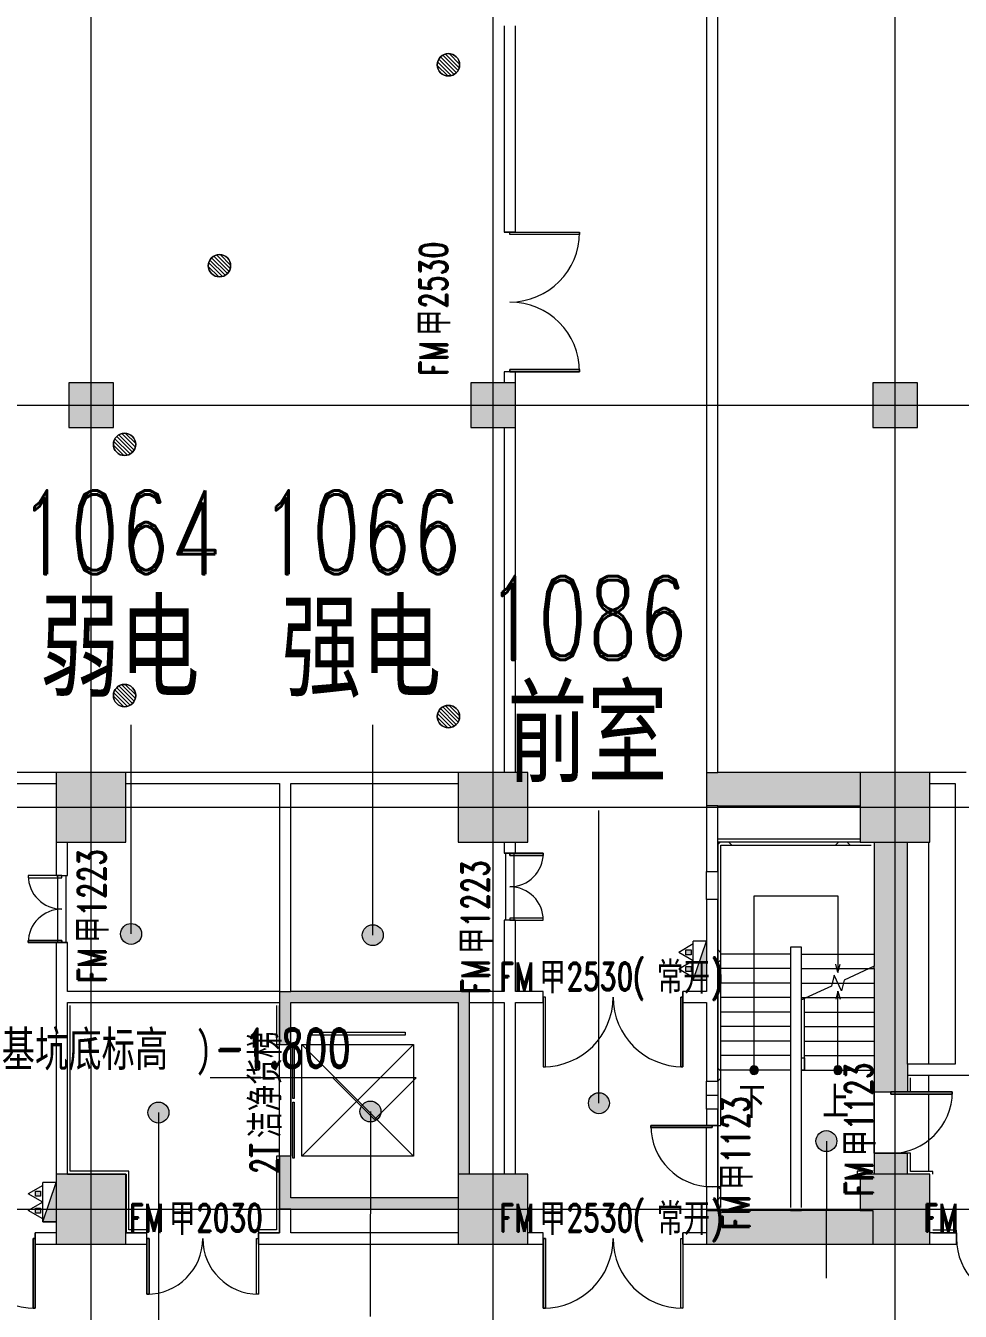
# Model space of a CAD drawing. Header units: millimetres. Extents: x -76632 to 443185, y -33181 to 192400.
# Drawn here: x 56429 to 73168, y 41370 to 64400 of the extents above; entities that cross this region are included whole.
import ezdxf

# ---------------------------------------------------------------- set-up
doc = ezdxf.new("R2010")
doc.units = ezdxf.units.MM
doc.linetypes.add('架空线', pattern=[3.97, 2.38, -1.59])
doc.linetypes.add('轴网线', pattern=[22.04, 18.38, -1.83, 0, -1.83])
doc.layers.get('0').update_dxf_attribs({"color": 8})
doc.layers.get('Defpoints').update_dxf_attribs({"color": 8})
for name, color, linetype, lineweight in [('A-ANNO-DIMS', 8, 'Continuous', 9), ('A-ANNO-NOTE', 8, 'Continuous', 5), ('A-AREA-IDEN', 8, 'Continuous', 9), ('A-DETL-GENF', 8, 'Continuous', 18), ('A-DETL-MBND', 8, 'Continuous', 5), ('A-DOOR', 8, 'Continuous', 5), ('A-DOOR-IDEN', 8, 'Continuous', 9), ('A-DOOR-OPNG', 8, 'Continuous', 5), ('A-FLOR', 8, 'Continuous', 5), ('A-FLOR-HRAL', 8, 'Continuous', 5), ('A-GENM', 8, 'Continuous', 5), ('A-WALL', 8, 'Continuous', 5), ('A-WALL-PATT', 8, 'Continuous', 9), ('M-EQPM', 8, 'Continuous', 5), ('P-PIPE', 8, 'Continuous', 5), ('S-COLS', 8, 'Continuous', 5), ('S-GRID', 8, 'Continuous', 9), ('S-STRS', 8, 'Continuous', 5), ('S-STRS-MBND', 8, 'Continuous', 5)]:
    doc.layers.add(name, color=color, linetype=linetype, lineweight=lineweight)
doc.styles.add('RomanD', font='romand__.ttf', dxfattribs={"width": 0.7, "height": 1500})
doc.styles.add('RomanD_1', font='romand__.ttf', dxfattribs={"width": 0.7, "height": 500})
doc.styles.add('RomanD_2', font='romand__.ttf', dxfattribs={"width": 0.7, "height": 700})
doc.styles.add('RomanD_6', font='romand__.ttf', dxfattribs={"width": 0.65, "height": 350})
doc.styles.add('仿宋', font='simfang.ttf', dxfattribs={"width": 0.7, "height": 500})
doc.styles.add('仿宋_2', font='simfang.ttf', dxfattribs={"width": 0.7, "height": 1500})
doc.styles.add('仿宋_4', font='simfang.ttf', dxfattribs={"width": 0.7, "height": 625})
doc.styles.add('微软雅黑', font='Microsoft YaHei.ttf', dxfattribs={"width": 0.7, "height": 500})
doc.dimstyles.new('0_5', dxfattribs={"dimscale": 304.8, "dimtxt": 351.251157, "dimasz": 0, "dimexe": 0.82021, "dimexo": 0.0625, "dimgap": 0, "dimtad": 1, "dimdec": 0, "dimzin": 0, "dimdsep": 46, "dimtxsty": 'RomanD_6', "dimblk1": 'NONE', "dimblk2": 'NONE', "dimsah": 1, "dimcen": 0.09, "dimazin": 0, "dimtfac": 1, "dimtdec": 4, "dimtix": 1, "dimtmove": 0, "dimatfit": 3, "dimfxl": 0.82021, "dimfxlon": 1, "dimtvp": 1, "dimtolj": 1, "dimtzin": 0, "dimlwd": 18, "dimlwe": 18, "dimarcsym": 2})
doc.dimstyles.new('0_7mm', dxfattribs={"dimscale": 304.8, "dimtxt": 351.251157, "dimasz": 0.82021, "dimexe": 1.64042, "dimexo": 0.0625, "dimgap": 0, "dimtad": 1, "dimdec": 0, "dimzin": 0, "dimdsep": 46, "dimtxsty": 'RomanD_6', "dimblk1": 'OBLIQUE', "dimblk2": 'OBLIQUE', "dimsah": 1, "dimcen": 0.09, "dimazin": 0, "dimtfac": 1, "dimtdec": 4, "dimtix": 1, "dimtmove": 0, "dimatfit": 3, "dimfxl": 1.64042, "dimfxlon": 1, "dimtvp": 1, "dimtolj": 1, "dimtzin": 0, "dimlwd": 18, "dimlwe": 18, "dimarcsym": 2})
pattern_1 = [(45, (-4e-09, 0), (-1060.66, 1060.66), []), (135, (-4e-09, 0), (-1060.66, -1060.66), [])]

# ---------------------------------------------------------------- blocks, each defined once
blk = doc.blocks.new('X-ST-F3-01-C-001_HLP2_rvt-1-LAY-1F-1_500-A')
at = {"layer": 'S-COLS', "true_color": 0x808080}
for points in [[(57200, 57200), (58000, 57200), (58000, 58000), (57200, 58000), (57200, 57785)], [(65200, 57200), (65194, 58000), (64400, 58000), (64400, 57200), (65172, 57200)], [(72266, 57200), (72400, 57200), (72400, 58000), (71600, 58000), (71600, 57200), (72225, 57200)], [(58225, 49775), (58225, 51025), (56975, 51025), (56975, 49775)], [(64175, 49775), (65425, 49775), (65425, 51025), (64175, 51025), (64175, 50647)], [(71589, 49775), (72625, 49775), (72625, 51025), (71375, 51025), (71375, 49775)], [(58225, 42575), (58225, 43825), (56975, 43825), (56975, 42575), (58158, 42575)], [(64200, 42575), (65425, 42575), (65425, 43825), (64175, 43825), (64178, 42575)], [(72600, 42575), (72625, 42575), (72625, 43825), (71375, 43825), (71375, 43175), (71600, 43175), (71600, 42575), (72351, 42575)]]:
    blk.add_hatch(color=8, dxfattribs=at).paths.add_polyline_path(points, flags=0)
at = {"layer": 'S-COLS', "color": 7, "lineweight": 9}
for p, q in [((58000, 58000), (57200, 58000)), ((57200, 58000), (57200, 57200)), ((58000, 57200), (58000, 58000)), ((65200, 58000), (64400, 58000)), ((64400, 58000), (64400, 57200)), ((65200, 57200), (65200, 58000)), ((72400, 58000), (71600, 58000)), ((71600, 58000), (71600, 57200)), ((72400, 57200), (72400, 58000)), ((57200, 57200), (58000, 57200)), ((64400, 57200), (65200, 57200)), ((71600, 57200), (72400, 57200)), ((58225, 51025), (56975, 51025)), ((56975, 51025), (56975, 49775)), ((58225, 49775), (58225, 51025)), ((65425, 51025), (64175, 51025)), ((64175, 51025), (64175, 49775)), ((65425, 49775), (65425, 51025)), ((72625, 51025), (71375, 51025)), ((71375, 51025), (71375, 49775)), ((72625, 49775), (72625, 51025)), ((56975, 49775), (58225, 49775)), ((64175, 49775), (65425, 49775)), ((71375, 49775), (72625, 49775)), ((58225, 43825), (56975, 43825)), ((56975, 43825), (56975, 42575)), ((58225, 42575), (58225, 43825)), ((65425, 43825), (64175, 43825)), ((64175, 43825), (64175, 42575)), ((65425, 42575), (65425, 43825)), ((72625, 43825), (71375, 43825)), ((71375, 43825), (71375, 43175)), ((72625, 42575), (72625, 43825)), ((71375, 43175), (71600, 43175)), ((71600, 43175), (71600, 42575)), ((56975, 42575), (58225, 42575)), ((64175, 42575), (65425, 42575)), ((71600, 42575), (72625, 42575))]:
    blk.add_line(p, q, dxfattribs=at)
at = {"layer": 'S-COLS', "color": 7}
for p, q in [((68625, 48750), (68625, 49250)), ((68625, 49250), (68825, 49250)), ((68825, 49250), (68825, 48750)), ((68825, 48750), (68625, 48750)), ((68625, 45490), (68825, 45490)), ((68625, 45240), (68625, 45490)), ((68825, 45490), (68825, 45240)), ((68625, 44990), (68625, 45240)), ((68625, 45240), (68825, 45240)), ((68825, 45240), (68825, 44990)), ((68825, 44990), (68625, 44990))]:
    blk.add_line(p, q, dxfattribs=at)
blk = doc.blocks.new('顶部扶栏类型 - 顶部扶栏_内部_-980278-LAY-1F-1_500-A')
at = {"layer": 'A-FLOR-HRAL', "lineweight": 15}
for p, q in [((70325, 45910), (70375, 45910)), ((70375, 45910), (70375, 45690)), ((70375, 45690), (70325, 45690))]:
    blk.add_line(p, q, dxfattribs=at)
blk = doc.blocks.new('顶部扶栏类型 - 顶部扶栏_内部_-V11-LAY-1F-1_500-A')
at = {"layer": 'A-FLOR-HRAL', "lineweight": 15}
for p, q in [((70375, 46970), (70325, 46947)), ((70325, 45910), (70325, 46947)), ((70375, 45690), (70375, 46970)), ((70325, 45690), (70375, 45690))]:
    blk.add_line(p, q, dxfattribs=at)
blk = doc.blocks.new('上楼梯路径-C - 顺砌剖面-1873394-LAY-1F-1_500-A')
at = {"layer": 'A-DETL-GENF', "true_color": 0x808080}
blk.add_hatch(color=8, dxfattribs=at).paths.add_polyline_path([(19, -72), (53, -53), (72, -19), (72, 10), (65, 38), (53, 53), (19, 72), (-19, 72), (-44, 59), (-65, 38), (-75, 0), (-65, -37), (-44, -58), (-19, -72), (0, -72)], flags=0)
at = {"layer": 'A-DETL-GENF'}
for p, q in [((0, 1413), (-39, 1269)), ((0, 75), (0, 1413)), ((0, 1413), (39, 1269)), ((0, 0), (0, 75))]:
    blk.add_line(p, q, dxfattribs=at)
for start, end in [(90, 270), (270, 90)]:
    blk.add_arc((0, 0), 75, start, end, dxfattribs=at)
blk = doc.blocks.new('下楼梯路径-C - 顺砌剖面-1882327-LAY-1F-1_500-A')
at = {"layer": 'A-DETL-GENF', "true_color": 0x808080}
blk.add_hatch(color=8, dxfattribs=at).paths.add_polyline_path([(862, -1161), (852, -1123), (840, -1108), (807, -1088), (778, -1088), (750, -1096), (722, -1124), (715, -1142), (715, -1180), (722, -1198), (750, -1226), (787, -1236), (825, -1226), (852, -1198)], flags=0)
at = {"layer": 'A-DETL-GENF'}
for p, q in [((-2337, -1161), (-2337, 339)), ((-2337, 339), (-964, 339)), ((-964, 339), (-1109, 378)), ((-964, 339), (-1109, 300)), ((715, -1161), (-2337, -1161)), ((787, -1161), (715, -1161))]:
    blk.add_line(p, q, dxfattribs=at)
for start, end in [(360, 180), (180, 360)]:
    blk.add_arc((787, -1161), 75, start, end, dxfattribs=at)
blk = doc.blocks.new('AR-F3-00-STA-001_HLP2_rvt-1-LAY-1F-1_500-A')
at = {"layer": 'S-STRS', "lineweight": 15}
for p, q in [((70125, 47770), (68881, 47770)), ((70325, 47770), (71625, 47770)), ((70125, 47510), (68881, 47510)), ((70325, 47510), (71533, 47510)), ((71533, 47510), (71625, 47510)), ((71625, 47510), (71625, 47553)), ((70125, 47250), (68881, 47250)), ((70325, 47250), (70875, 47250)), ((70875, 47250), (70975, 47250)), ((70975, 47250), (71075, 47250)), ((71075, 47250), (71625, 47250)), ((70125, 46990), (68881, 46990)), ((70325, 46990), (70417, 46990)), ((70417, 46990), (71625, 46990)), ((70125, 46730), (68881, 46730)), ((70375, 46730), (71625, 46730)), ((70125, 46470), (68881, 46470)), ((70375, 46470), (71625, 46470)), ((70125, 46210), (68881, 46210)), ((70375, 46210), (71625, 46210)), ((70125, 45950), (68881, 45950)), ((70375, 45950), (71625, 45950)), ((69400, 45690), (68881, 45690)), ((69415, 45690), (69400, 45690)), ((69545, 45690), (69420, 45690)), ((70125, 45690), (69550, 45690)), ((70375, 45690), (70900, 45690)), ((70910, 45690), (70926, 45690)), ((70932, 45690), (71050, 45690)), ((71050, 45690), (71625, 45690)), ((71625, 44200), (71625, 45300)), ((68825, 44700), (68825, 43600))]:
    blk.add_line(p, q, dxfattribs=at)
at = {"layer": 'S-STRS', "linetype": '架空线', "lineweight": 15}
for p, q in [((70125, 47770), (68881, 47770)), ((70325, 47770), (71625, 47770)), ((70125, 47510), (68881, 47510)), ((70325, 47510), (71533, 47510)), ((71533, 47510), (71625, 47510)), ((70125, 47250), (68881, 47250)), ((70325, 47250), (70875, 47250)), ((70875, 47250), (70975, 47250)), ((70975, 47250), (71075, 47250)), ((71075, 47250), (71625, 47250)), ((70125, 46990), (68881, 46990)), ((70325, 46990), (70417, 46990)), ((70417, 46990), (71625, 46990)), ((70125, 46730), (68881, 46730)), ((70375, 46730), (71625, 46730)), ((70125, 46470), (68881, 46470)), ((70375, 46470), (71625, 46470)), ((70125, 46210), (68881, 46210)), ((70375, 46210), (71625, 46210)), ((70125, 45950), (68881, 45950)), ((70375, 45950), (71625, 45950)), ((69400, 45690), (68881, 45690)), ((69415, 45690), (69400, 45690)), ((69545, 45690), (69420, 45690)), ((70125, 45690), (69550, 45690)), ((70375, 45690), (70900, 45690)), ((70910, 45690), (70926, 45690)), ((70932, 45690), (71050, 45690)), ((71050, 45690), (71625, 45690))]:
    blk.add_line(p, q, dxfattribs=at)
at = {"layer": 'S-STRS-MBND', "lineweight": 15}
for p, q in [((71625, 47553), (71088, 47303)), ((70909, 47392), (70862, 47197)), ((71041, 47108), (70909, 47392)), ((71088, 47303), (71041, 47108)), ((70862, 47197), (70325, 46947))]:
    blk.add_line(p, q, dxfattribs=at)
at = {"lineweight": 15, "rotation": 269.9999999999996}
blk.add_blockref('下楼梯路径-C - 顺砌剖面-1882327-LAY-1F-1_500-A', (70636, 46477), dxfattribs=at)
at = {"lineweight": 15}
blk.add_blockref('上楼梯路径-C - 顺砌剖面-1873394-LAY-1F-1_500-A', (70975, 45690), dxfattribs=at)
at = {"color": 2, "lineweight": 15, "true_color": 0xffff00}
for name in ['顶部扶栏类型 - 顶部扶栏_内部_-V11-LAY-1F-1_500-A', '顶部扶栏类型 - 顶部扶栏_内部_-980278-LAY-1F-1_500-A']:
    blk.add_blockref(name, (0, 0), dxfattribs=at)
at = {"layer": 'A-ANNO-NOTE', "color": 7, "lineweight": 15, "char_height": 500, "width": 673.42, "attachment_point": 1, "style": '仿宋'}
for s, insert in [('\\f仿宋|b0|i0|c134|p49|;\\W.7;下', (69198, 45386)), ('\\f仿宋|b0|i0|c134|p49|;\\W.7;上', (70698, 45386))]:
    blk.add_mtext(s, dxfattribs=dict(at, insert=insert))
blk = doc.blocks.new('电梯门_客梯 - 2T洁净货梯-4055743-LAY-1F-1_500-A')
at = {"layer": 'A-DOOR'}
for p, q in [((-1035, -160), (-1035, -140)), ((-1035, -140), (-35, -140)), ((-35, -160), (-1035, -160)), ((-1000, -100), (1000, -100)), ((-35, -140), (-35, -160)), ((35, -160), (35, -140)), ((35, -140), (1035, -140)), ((1035, -160), (35, -160)), ((1035, -140), (1035, -160)), ((1000, -300), (-1000, -2300)), ((-1000, -300), (1000, -2300)), ((-1000, -2300), (-1000, -300)), ((-1000, -300), (1000, -300)), ((1000, -300), (1000, -2300)), ((1165, -2150), (1165, -450)), ((1165, -450), (1220, -450)), ((1220, -450), (1220, -2150)), ((1000, -2300), (-1000, -2300)), ((1220, -2150), (1165, -2150))]:
    blk.add_line(p, q, dxfattribs=at)
blk = doc.blocks.new('双扇平开防火门_带观察窗 - FM甲2530_常开_-4642904-LAY-1F-1_500-A')
at = {"layer": 'A-DOOR'}
for p, q in [((-1210, 0), (-1250, 0)), ((-1250, 0), (-1250, -1250)), ((-1250, 0), (-1210, 0)), ((-1250, -850), (-1250, 0)), ((-1210, -1250), (-1210, 0)), ((-1210, 0), (-1210, -850)), ((1210, -1250), (1210, 0)), ((1210, 0), (1250, 0)), ((1210, -850), (1210, 0)), ((1250, 0), (1250, -1250)), ((1210, 0), (1250, 0)), ((1250, 0), (1250, -850)), ((-1250, -1050), (-1250, -850)), ((-1210, -850), (-1210, -1050)), ((1210, -1050), (1210, -850)), ((1250, -850), (1250, -1050)), ((-1250, -1250), (-1250, -1050)), ((-1210, -1050), (-1210, -1250)), ((1210, -1250), (1210, -1050)), ((1250, -1050), (1250, -1250)), ((-1250, -1250), (-1210, -1250)), ((-1210, -1250), (-1250, -1250)), ((1250, -1250), (1210, -1250)), ((1250, -1250), (1210, -1250))]:
    blk.add_line(p, q, dxfattribs=at)
for centre, start, end in [((-1250, 0), 270, 360), ((1250, 0), 180, 270)]:
    blk.add_arc(centre, 1250, start, end, dxfattribs=at)
at = {"layer": 'A-DOOR-OPNG'}
for p, q in [((-1250, -100), (-1250, 100)), ((1250, -100), (1250, 100))]:
    blk.add_line(p, q, dxfattribs=at)
blk = doc.blocks.new('单扇平开防火门_带观察窗 - FM甲1123-4703327-LAY-1F-1_500-A')
at = {"layer": 'A-DOOR'}
for p, q in [((550, 1100), (510, 1100)), ((510, 1100), (510, 0)), ((510, 1100), (550, 1100)), ((510, 900), (510, 1100)), ((550, 0), (550, 1100)), ((550, 1100), (550, 900)), ((510, 700), (510, 900)), ((510, 0), (510, 700)), ((550, 900), (550, 700)), ((550, 700), (550, 0)), ((510, 0), (550, 0)), ((550, 0), (510, 0))]:
    blk.add_line(p, q, dxfattribs=at)
blk.add_arc((550, 0), 1100, 90, 180, dxfattribs=at)
at = {"layer": 'A-DOOR-OPNG'}
for p, q in [((-550, -100), (-550, 100)), ((550, -99), (550, 100))]:
    blk.add_line(p, q, dxfattribs=at)
blk = doc.blocks.new('单扇平开防火门_带观察窗 - FM甲1123-4703398-LAY-1F-1_500-A')
at = {"layer": 'A-DOOR'}
for p, q in [((510, -1100), (510, 0)), ((550, 0), (510, 0)), ((510, 0), (510, -700)), ((550, -700), (550, 0)), ((510, 0), (550, 0)), ((550, 0), (550, -1100)), ((510, -700), (510, -900)), ((510, -900), (510, -1100)), ((550, -900), (550, -700)), ((550, -1100), (550, -900)), ((550, -1100), (510, -1100)), ((510, -1100), (550, -1100))]:
    blk.add_line(p, q, dxfattribs=at)
blk.add_arc((550, 0), 1100, 180, 270, dxfattribs=at)
at = {"layer": 'A-DOOR-OPNG'}
for p, q in [((-550, 300), (-550, -300)), ((550, 299), (550, -300))]:
    blk.add_line(p, q, dxfattribs=at)
blk = doc.blocks.new('单扇平开防火门_带观察窗 - FM甲1123-4703356-LAY-1F-1_500-A')
at = {"layer": 'A-DOOR'}
for p, q in [((510, -1100), (510, 0)), ((550, 0), (510, 0)), ((510, 0), (510, -700)), ((550, -700), (550, 0)), ((510, 0), (550, 0)), ((550, 0), (550, -1100)), ((510, -700), (510, -900)), ((510, -900), (510, -1100)), ((550, -900), (550, -700)), ((550, -1100), (550, -900)), ((550, -1100), (510, -1100)), ((510, -1100), (550, -1100))]:
    blk.add_line(p, q, dxfattribs=at)
blk.add_arc((550, 0), 1100, 180, 270, dxfattribs=at)
at = {"layer": 'A-DOOR-OPNG'}
for p, q in [((-550, 100), (-550, -100)), ((550, 99), (550, -100))]:
    blk.add_line(p, q, dxfattribs=at)
blk = doc.blocks.new('双扇平开防火门_带观察窗 - FM甲2530_常开_-4643323-LAY-1F-1_500-A')
at = {"layer": 'A-DOOR'}
for p, q in [((-1250, 0), (-1250, 1250)), ((-1250, 1250), (-1210, 1250)), ((-1250, 1250), (-1250, 1050)), ((-1210, 1250), (-1250, 1250)), ((-1210, 1250), (-1210, 0)), ((-1210, 1050), (-1210, 1250)), ((1250, 1250), (1210, 1250)), ((1210, 1250), (1210, 0)), ((1250, 1250), (1210, 1250)), ((1210, 1250), (1210, 1050)), ((1250, 0), (1250, 1250)), ((1250, 1050), (1250, 1250)), ((-1250, 1050), (-1250, 850)), ((-1210, 850), (-1210, 1050)), ((1210, 1050), (1210, 850)), ((1250, 850), (1250, 1050)), ((-1250, 850), (-1250, 0)), ((-1210, 0), (-1210, 850)), ((1210, 850), (1210, 0)), ((1250, 0), (1250, 850)), ((-1210, 0), (-1250, 0)), ((-1250, 0), (-1210, 0)), ((1210, 0), (1250, 0)), ((1210, 0), (1250, 0))]:
    blk.add_line(p, q, dxfattribs=at)
for centre, start, end in [((-1250, 0), 0, 90), ((1250, 0), 90, 180)]:
    blk.add_arc(centre, 1250, start, end, dxfattribs=at)
at = {"layer": 'A-DOOR-OPNG'}
for p, q in [((-1250, 100), (-1250, -100)), ((1250, 100), (1250, -100))]:
    blk.add_line(p, q, dxfattribs=at)
blk = doc.blocks.new('双扇平开防火门_带观察窗 - FM甲1223-4642740-LAY-1F-1_500-A')
at = {"layer": 'A-DOOR'}
for p, q in [((-600, 0), (-600, 600)), ((-600, 600), (-560, 600)), ((-600, 600), (-600, 400)), ((-560, 600), (-600, 600)), ((-560, 600), (-560, 0)), ((-560, 400), (-560, 600)), ((600, 600), (560, 600)), ((560, 600), (560, 0)), ((600, 600), (560, 600)), ((560, 600), (560, 400)), ((600, 0), (600, 600)), ((600, 400), (600, 600)), ((-600, 400), (-600, 200)), ((-560, 200), (-560, 400)), ((560, 400), (560, 200)), ((600, 200), (600, 400)), ((-600, 200), (-600, 0)), ((-560, 0), (-600, 0)), ((-600, 0), (-560, 0)), ((-560, 0), (-560, 200)), ((560, 200), (560, 0)), ((560, 0), (600, 0)), ((560, 0), (600, 0)), ((600, 0), (600, 200))]:
    blk.add_line(p, q, dxfattribs=at)
for centre, start, end in [((-600, 0), 0, 90), ((600, 0), 90, 180)]:
    blk.add_arc(centre, 600, start, end, dxfattribs=at)
at = {"layer": 'A-DOOR-OPNG'}
for p, q in [((-600, 100), (-600, -100)), ((-600, 70), (600, 70)), ((600, 100), (600, -100)), ((-600, -80), (600, -80))]:
    blk.add_line(p, q, dxfattribs=at)
blk = doc.blocks.new('双扇平开防火门_带观察窗 - FM甲2030-4642932-LAY-1F-1_500-A')
at = {"layer": 'A-DOOR'}
for p, q in [((-960, 0), (-1000, 0)), ((-1000, 0), (-1000, -1000)), ((-1000, 0), (-960, 0)), ((-1000, -600), (-1000, 0)), ((-960, -1000), (-960, 0)), ((-960, 0), (-960, -600)), ((960, -1000), (960, 0)), ((960, 0), (1000, 0)), ((1000, 0), (1000, -1000)), ((960, 0), (1000, 0)), ((960, -600), (960, 0)), ((1000, 0), (1000, -600)), ((-1000, -800), (-1000, -600)), ((-960, -600), (-960, -800)), ((960, -800), (960, -600)), ((1000, -600), (1000, -800)), ((-1000, -1000), (-1000, -800)), ((-960, -800), (-960, -1000)), ((960, -1000), (960, -800)), ((1000, -800), (1000, -1000)), ((-1000, -1000), (-960, -1000)), ((-960, -1000), (-1000, -1000)), ((1000, -1000), (960, -1000)), ((1000, -1000), (960, -1000))]:
    blk.add_line(p, q, dxfattribs=at)
for centre, start, end in [((-1000, 0), 270, 360), ((1000, 0), 180, 270)]:
    blk.add_arc(centre, 1000, start, end, dxfattribs=at)
at = {"layer": 'A-DOOR-OPNG'}
for p, q in [((-1000, -100), (-1000, 100)), ((1000, -100), (1000, 100))]:
    blk.add_line(p, q, dxfattribs=at)
blk = doc.blocks.new('双扇平开防火门_带观察窗 - FM甲2530-4642848-LAY-1F-1_500-A')
at = {"layer": 'A-DOOR'}
for p, q in [((-1250, 0), (-1250, 1250)), ((-1250, 1250), (-1210, 1250)), ((-1250, 1250), (-1250, 1050)), ((-1210, 1250), (-1250, 1250)), ((-1210, 1250), (-1210, 0)), ((-1210, 1050), (-1210, 1250)), ((1250, 1250), (1210, 1250)), ((1210, 1250), (1210, 0)), ((1250, 1250), (1210, 1250)), ((1210, 1250), (1210, 1050)), ((1250, 0), (1250, 1250)), ((1250, 1050), (1250, 1250)), ((-1250, 1050), (-1250, 850)), ((-1210, 850), (-1210, 1050)), ((1210, 1050), (1210, 850)), ((1250, 850), (1250, 1050)), ((-1250, 850), (-1250, 0)), ((-1210, 0), (-1210, 850)), ((1210, 850), (1210, 0)), ((1250, 0), (1250, 850)), ((-1210, 0), (-1250, 0)), ((-1250, 0), (-1210, 0)), ((1210, 0), (1250, 0)), ((1210, 0), (1250, 0))]:
    blk.add_line(p, q, dxfattribs=at)
for centre, start, end in [((-1250, 0), 0, 90), ((1250, 0), 90, 180)]:
    blk.add_arc(centre, 1250, start, end, dxfattribs=at)
at = {"layer": 'A-DOOR-OPNG'}
for p, q in [((-1250, 100), (-1250, -100)), ((1250, 100), (1250, -100))]:
    blk.add_line(p, q, dxfattribs=at)
blk = doc.blocks.new('圆形地漏_固定_2 - 热轧钢管-3953173-LAY-1F-1_500-A')
at = {"layer": 'A-GENM'}
for p, q in [((-193, 52), (52, -193)), ((102, -172), (-172, 102)), ((-141, 141), (141, -141)), ((172, -102), (-102, 172)), ((193, -52), (-52, 193)), ((13, 200), (200, 13)), ((-13, -200), (-200, -13))]:
    blk.add_line(p, q, dxfattribs=at)
blk.add_circle((0, 0), 200, dxfattribs=at)
at = {"layer": 'P-PIPE'}
for start, end in [(0, 180), (180, 0)]:
    blk.add_arc((0, 0), 200, start, end, dxfattribs=at)
blk = doc.blocks.new('圆形地漏_固定_2 - 热轧钢管-3953174-LAY-1F-1_500-A')
at = {"layer": 'A-GENM'}
for p, q in [((-193, 52), (52, -193)), ((102, -172), (-172, 102)), ((-141, 141), (141, -141)), ((172, -102), (-102, 172)), ((193, -52), (-52, 193)), ((13, 200), (200, 13)), ((-13, -200), (-200, -13))]:
    blk.add_line(p, q, dxfattribs=at)
blk.add_circle((0, 0), 200, dxfattribs=at)
at = {"layer": 'P-PIPE'}
for start, end in [(0, 180), (180, 0)]:
    blk.add_arc((0, 0), 200, start, end, dxfattribs=at)
blk = doc.blocks.new('双扇平开防火门_带观察窗 - FM甲2530-4642914-LAY-1F-1_500-A')
at = {"layer": 'A-DOOR'}
for p, q in [((-1210, 0), (-1250, 0)), ((-1250, 0), (-1250, -1250)), ((-1250, 0), (-1210, 0)), ((-1250, -850), (-1250, 0)), ((-1210, -1250), (-1210, 0)), ((-1210, 0), (-1210, -850)), ((1210, -1250), (1210, 0)), ((1210, 0), (1250, 0)), ((1210, -850), (1210, 0)), ((1250, 0), (1250, -1250)), ((1210, 0), (1250, 0)), ((1250, 0), (1250, -850)), ((-1250, -1050), (-1250, -850)), ((-1210, -850), (-1210, -1050)), ((1210, -1050), (1210, -850)), ((1250, -850), (1250, -1050)), ((-1250, -1250), (-1250, -1050)), ((-1210, -1050), (-1210, -1250)), ((1210, -1250), (1210, -1050)), ((1250, -1050), (1250, -1250)), ((-1250, -1250), (-1210, -1250)), ((-1210, -1250), (-1250, -1250)), ((1250, -1250), (1210, -1250)), ((1250, -1250), (1210, -1250))]:
    blk.add_line(p, q, dxfattribs=at)
for centre, start, end in [((-1250, 0), 270, 360), ((1250, 0), 180, 270)]:
    blk.add_arc(centre, 1250, start, end, dxfattribs=at)
at = {"layer": 'A-DOOR-OPNG'}
for p, q in [((-1250, -100), (-1250, 100)), ((1250, -100), (1250, 100))]:
    blk.add_line(p, q, dxfattribs=at)
blk = doc.blocks.new('室内消火栓箱_带灭火器__左右式_ - SG24D65-P-4299218-LAY-1F-1_500-A')
at = {"layer": 'A-DETL-GENF', "lineweight": 5}
blk.add_hatch(color=256, dxfattribs=at).paths.add_polyline_path([(-350, 240), (-350, 0), (350, 0), (-283, 217)], flags=0)
h = blk.add_hatch(color=256, dxfattribs=at)
h.paths.add_polyline_path([(-195, 370), (-195, 280), (-105, 280), (-105, 370), (-130, 370)], flags=0)
h.paths.add_polyline_path([(150, 370), (105, 370), (105, 280), (195, 280), (195, 370)], flags=0)
for p, q in [((-300, 240), (-150, 500)), ((0, 240), (-150, 500)), ((0, 240), (150, 500)), ((300, 240), (150, 500)), ((-350, 240), (350, 240)), ((-350, 240), (350, 0)), ((-350, 240), (-350, 0)), ((-350, 240), (350, 0)), ((-350, 0), (-350, 240)), ((-195, 370), (-105, 370)), ((-195, 280), (-195, 370)), ((-105, 280), (-195, 280)), ((-105, 370), (-105, 280)), ((105, 280), (105, 370)), ((105, 370), (195, 370)), ((195, 280), (105, 280)), ((195, 370), (195, 280)), ((350, 0), (-350, 0)), ((350, 0), (-350, 0))]:
    blk.add_line(p, q, dxfattribs=at)
at = {"layer": 'M-EQPM'}
blk.add_line((350, 0), (350, 240), dxfattribs=at)
blk = doc.blocks.new('室内消火栓箱_带灭火器__左右式_ - SG24D65-P-V100-LAY-1F-1_500-A')
at = {"layer": 'A-DETL-GENF', "lineweight": 5}
blk.add_hatch(color=256, dxfattribs=at).paths.add_polyline_path([(-350, 240), (-350, 0), (350, 0), (-100, 154)], flags=0)
h = blk.add_hatch(color=256, dxfattribs=at)
h.paths.add_polyline_path([(105, 370), (105, 280), (195, 280), (195, 370)], flags=0)
h.paths.add_polyline_path([(-105, 370), (-195, 370), (-195, 280), (-105, 280), (-105, 300)], flags=0)
for p, q in [((-300, 240), (-150, 500)), ((0, 240), (-150, 500)), ((0, 240), (150, 500)), ((300, 240), (150, 500)), ((-350, 240), (350, 240)), ((-350, 240), (350, 0)), ((-350, 240), (-350, 0)), ((-350, 240), (350, 0)), ((-350, 0), (-350, 240)), ((-195, 370), (-105, 370)), ((-195, 280), (-195, 370)), ((-105, 280), (-195, 280)), ((-105, 370), (-105, 280)), ((105, 280), (105, 370)), ((105, 370), (195, 370)), ((195, 280), (105, 280)), ((195, 370), (195, 280))]:
    blk.add_line(p, q, dxfattribs=at)
at = {"layer": 'M-EQPM'}
blk.add_line((350, 0), (350, 240), dxfattribs=at)
blk = doc.blocks.new('高程点-说明仿宋-0_5 - 高程点-说明仿宋-0_5-3125277-LAY-1F-1_500-A')
at = {"layer": 'A-ANNO-NOTE', "lineweight": 18}
for p, q in [((0, 0), (1.493, -1.493)), ((0, 0), (-1.493, -1.493)), ((-1.493, -1.493), (5.883, -1.493))]:
    blk.add_line(p, q, dxfattribs=at)
blk = doc.blocks.new('*D1431')
at = {"layer": 'A-ANNO-DIMS', "color": 0, "lineweight": 18, "transparency": 16777216}
for p, q in [((19261, 131300), (19742, 131300)), ((19492, 130200), (19492, 131300)), ((19261, 130200), (19742, 130200)), ((259200, 4470), (259200, 4951)), ((264000, 4470), (264000, 4951)), ((259200, 4701), (264000, 4701))]:
    blk.add_line(p, q, dxfattribs=at)
at = {"layer": 'Defpoints', "color": 0, "transparency": 16777216}
for p in [(19242, 131300), (19492, 131300), (19242, 130200), (264000, 4701), (259200, 4451), (264000, 4451)]:
    blk.add_point(p, dxfattribs=at)
at = {"layer": 'A-ANNO-DIMS', "color": 0, "lineweight": 18, "transparency": 16777216, "insert": (19317, 130750), "char_height": 350, "width": 972.7, "attachment_point": 5, "rotation": 90, "style": 'RomanD_6'}
blk.add_mtext('\\A1;1100', dxfattribs=at)
at = {"layer": 'A-ANNO-DIMS', "color": 0, "lineweight": 18, "transparency": 16777216, "insert": (261600, 4876), "char_height": 350, "width": 972.7, "attachment_point": 5, "style": 'RomanD_6'}
blk.add_mtext('\\A1;4800', dxfattribs=at)
blk = doc.blocks.new('_None')
blk = doc.blocks.new('*D1432')
at = {"layer": 'A-ANNO-DIMS', "color": 0, "lineweight": 18, "transparency": 16777216}
for p, q in [((19261, 133750), (19742, 133750)), ((19492, 131300), (19492, 133750)), ((19261, 131300), (19742, 131300)), ((260638, 2650), (261119, 2650)), ((260869, 1700), (260869, 2650)), ((261100, 1700), (260619, 1700))]:
    blk.add_line(p, q, dxfattribs=at)
at = {"layer": 'Defpoints', "color": 0, "transparency": 16777216}
for p in [(19242, 133750), (19492, 133750), (19242, 131300), (260619, 2650), (260869, 2650), (261119, 1700)]:
    blk.add_point(p, dxfattribs=at)
at = {"layer": 'A-ANNO-DIMS', "color": 0, "lineweight": 18, "transparency": 16777216, "char_height": 350, "attachment_point": 5, "rotation": 90, "style": 'RomanD_6'}
for s, insert, width in [('\\A1;2450', (19317, 132525), 972.7), ('\\A1;950', (260694, 2175), 729.52)]:
    blk.add_mtext(s, dxfattribs=dict(at, insert=insert, width=width))
blk = doc.blocks.new('_Oblique')
at = {"color": 0, "linetype": 'ByBlock', "lineweight": -2}
blk.add_line((-0.5, -0.5), (0.5, 0.5), dxfattribs=at)
blk = doc.blocks.new('*D1435')
at = {"layer": 'A-ANNO-DIMS', "color": 0, "lineweight": 18, "transparency": 16777216}
for p, q in [((36400, 122962), (36400, 123443)), ((37400, 122962), (37400, 123443)), ((36400, 123193), (37400, 123193)), ((142908, 4300), (141928, 4300)), ((142428, 4300), (142428, -550)), ((142908, -550), (141928, -550))]:
    blk.add_line(p, q, dxfattribs=at)
at = {"layer": 'Defpoints', "color": 0, "transparency": 16777216}
for p in [(37400, 123193), (36400, 122943), (37400, 122943), (142928, 4300), (142428, -550), (142928, -550)]:
    blk.add_point(p, dxfattribs=at)
at = {"layer": 'A-ANNO-DIMS', "color": 0, "lineweight": 18, "transparency": 16777216, "xscale": 250, "yscale": 250, "zscale": 250}
for p, rotation in [((142428, 4300), 90), ((142428, -550), 270)]:
    blk.add_blockref('_Oblique', p, dxfattribs=dict(at, rotation=rotation))
at = {"layer": 'A-ANNO-DIMS', "color": 0, "lineweight": 18, "transparency": 16777216, "insert": (36900, 123368), "char_height": 350, "width": 972.7, "attachment_point": 5, "style": 'RomanD_6'}
blk.add_mtext('\\A1;1000', dxfattribs=at)
at = {"layer": 'A-ANNO-DIMS', "color": 0, "lineweight": 18, "transparency": 16777216, "insert": (142253, 1875), "char_height": 350, "width": 972.7, "attachment_point": 5, "rotation": 90, "style": 'RomanD_6'}
blk.add_mtext('\\A1;4850', dxfattribs=at)

msp = doc.modelspace()

# ---------------------------------------------------------------- hatches: boundary and pattern name
at = {"layer": 'A-AREA-IDEN', "lineweight": 18, "transparency": 33554687}
h = msp.add_hatch(color=256, dxfattribs=at)
edge = h.paths.add_edge_path(flags=0)
edge.add_arc((58317, 48129.8), 187.5, 0, 360)
h = msp.add_hatch(color=256, dxfattribs=at)
edge = h.paths.add_edge_path(flags=0)
edge.add_arc((62645.5, 48108.1), 187.5, 0, 360)
h = msp.add_hatch(color=256, dxfattribs=at)
edge = h.paths.add_edge_path(flags=0)
edge.add_arc((66695.7, 45097.6), 187.5, 0, 360)
h = msp.add_hatch(color=256, dxfattribs=at)
edge = h.paths.add_edge_path(flags=0)
edge.add_arc((58806.7, 44930.8), 187.5, 0, 360)
h = msp.add_hatch(color=256, dxfattribs=at)
edge = h.paths.add_edge_path(flags=0)
edge.add_arc((62603.1, 44949.9), 187.5, 0, 360)
h = msp.add_hatch(color=256, dxfattribs=at)
edge = h.paths.add_edge_path(flags=0)
edge.add_arc((70769.1, 44419), 187.5, 0, 360)
at = {"layer": 'A-WALL-PATT', "lineweight": 5, "transparency": 33554687}
for points in [[(68825, 50425), (71375, 50425), (71375, 51025), (68625, 51025), (68625, 50425)], [(60996.8, 46900), (64375, 46900), (64375, 47100), (60975, 47100), (60975, 46900)], [(64175, 43825), (64375, 43825), (64375, 46900), (64175, 46900)], [(61175, 43200), (64175, 43200), (64175, 43400), (61175, 43400)], [(68625, 42575), (71600, 42575), (71600, 43175), (68625, 43175), (68625, 42610.5)]]:
    msp.add_hatch(color=256, dxfattribs=at).paths.add_polyline_path(points, flags=0)
h = msp.add_hatch(dxfattribs=at)
h.set_pattern_fill('FP_11', color=256, style=0, pattern_type=2)
h.set_pattern_definition(pattern_1)
h.paths.add_polyline_path([(68881, 43175), (68881, 43600), (68825, 43600), (68825, 43175)], flags=0)
h.paths.add_polyline_path([(68881, 44700), (68881, 49775), (68825, 49775), (68825, 44700)], flags=0)
h = msp.add_hatch(dxfattribs=at)
h.set_pattern_fill('FP_11', color=256, style=0, pattern_type=2)
h.set_pattern_definition(pattern_1)
h.paths.add_polyline_path([(70125, 49719), (71347, 49719), (71347, 49775), (68881, 49775), (68881, 49719), (69825, 49719)], flags=0)
h = msp.add_hatch(color=256, dxfattribs=at)
h.paths.add_polyline_path([(71625, 43825), (72225, 43825), (72225, 44200), (71625, 44200)], flags=0)
h.paths.add_polyline_path([(72225, 45300), (72225, 49775), (71625, 49775), (71625, 45300)], flags=0)
h = msp.add_hatch(color=256, dxfattribs=at)
h.paths.add_polyline_path([(61175, 43200), (61175, 44150), (60975, 44150), (60975, 43200), (60996.8, 43200)], flags=0)
h.paths.add_polyline_path([(60996.8, 46150), (61175, 46150), (61175, 46900), (60975, 46900), (60975, 46150)], flags=0)
h = msp.add_hatch(dxfattribs=at)
h.set_pattern_fill('FP_11', color=256, style=0, pattern_type=2)
h.set_pattern_definition(pattern_1)
h.paths.add_polyline_path([(71375, 43825), (71569, 43825), (71569, 43881), (71319, 43881), (71319, 43825)], flags=0)

# ---------------------------------------------------------------- linework, layer by layer
at = {"layer": 'A-AREA-IDEN', "lineweight": 18, "transparency": 33554687}
for p, q in [((58317, 48129.8), (58317, 51878.2)), ((62645.5, 48108.1), (62645.5, 51878.2)), ((66695.7, 45097.6), (66695.7, 50342.2)), ((58806.7, 44930.8), (58806.7, 40428.9)), ((62603.1, 44949.9), (62597.3, 41274.3)), ((70769.1, 44419), (70763.3, 41965.4))]:
    msp.add_line(p, q, dxfattribs=at)
for centre in [(58317, 48129.8), (62645.5, 48108.1), (66695.7, 45097.6), (58806.7, 44930.8), (62603.1, 44949.9), (70769.1, 44419)]:
    msp.add_circle(centre, 187.5, dxfattribs=at)
at = {"layer": 'A-DETL-MBND', "transparency": 33554687}
for p, q in [((71375, 49825), (68825, 49825)), ((72600, 49775), (72600, 45800)), ((60975, 44150), (60975, 46150)), ((61175, 46150), (61175, 44150)), ((72600, 45600), (72600, 45300)), ((71625, 44200), (71625, 45300)), ((72600, 45260), (72600, 43875)), ((68825, 44700), (68825, 43600)), ((68625, 43600), (68625, 44660))]:
    msp.add_line(p, q, dxfattribs=at)
at = {"layer": 'A-FLOR', "transparency": 33554687}
for p, q in [((61175, 44150), (61175, 46150)), ((71625, 45300), (71625, 44200)), ((68825, 43600), (68825, 44700))]:
    msp.add_line(p, q, dxfattribs=at)
at = {"layer": 'A-WALL', "lineweight": 9, "transparency": 33554687}
for p, q in [((68625, 67850), (68625, 51025)), ((68825, 51025), (68825, 67850)), ((65000, 64400), (65000, 60700)), ((65200, 60700), (65200, 64400)), ((65000, 60700), (65200, 60700)), ((65200, 58200), (65000, 58200)), ((65000, 58200), (65000, 58000)), ((65200, 58000), (65200, 58200)), ((65000, 57200), (65000, 51025)), ((65200, 51025), (65200, 57200)), ((56975, 51025), (53700, 51025)), ((64175, 51025), (58225, 51025)), ((68625, 51025), (68625, 50425)), ((71375, 51025), (68825, 51025)), ((73275, 51025), (72625, 51025)), ((53900, 50825), (56975, 50825)), ((58225, 50825), (60975, 50825)), ((60975, 50825), (60975, 47100)), ((61175, 47100), (61175, 50825)), ((61175, 50825), (64175, 50825)), ((72625, 50825), (73075, 50825)), ((73075, 50825), (73075, 45800)), ((68625, 50425), (68625, 49250)), ((68825, 49250), (68825, 50425)), ((68825, 50425), (71375, 50425)), ((56975, 49775), (56975, 49175)), ((57175, 49175), (57175, 49775)), ((65000, 49775), (65000, 49575)), ((65200, 49575), (65200, 49775)), ((68825, 49775), (68825, 49250)), ((71625, 49775), (71625, 47553.1)), ((72225, 45800), (72225, 49775)), ((65000, 49575), (65200, 49575)), ((56975, 49175), (57175, 49175)), ((68625, 48750), (68625, 48000)), ((68825, 45490), (68825, 48750)), ((68825, 48750), (68825, 45490)), ((65200, 48375), (65000, 48375)), ((65000, 48375), (65000, 47100)), ((65200, 47100), (65200, 48375)), ((57175, 47975), (56975, 47975)), ((56975, 47975), (56975, 43825)), ((57175, 47100), (57175, 47975)), ((70325, 47893), (70125, 47893)), ((70125, 47893), (70125, 43231)), ((70325, 46946.9), (70325, 47893)), ((71625, 47510), (71625, 45300)), ((68625, 47300), (68625, 47100)), ((60975, 47100), (57175, 47100)), ((65000, 47100), (61175, 47100)), ((65700, 47100), (65200, 47100)), ((65700, 46900), (65700, 47100)), ((68625, 47100), (68200, 47100)), ((68200, 47100), (68200, 46900)), ((57175, 46900), (60975, 46900)), ((57175, 43825), (57175, 46900)), ((60975, 46900), (60975, 46150)), ((61175, 46900), (64175, 46900)), ((61175, 46150), (61175, 46900)), ((64175, 46900), (64175, 43825)), ((64375, 43825), (64375, 46900)), ((64375, 46900), (65000, 46900)), ((65000, 46900), (65000, 43825)), ((65200, 43825), (65200, 46900)), ((65200, 46900), (65700, 46900)), ((68200, 46900), (68625, 46900)), ((68625, 46900), (68625, 45490)), ((60975, 46150), (61175, 46150)), ((70325, 43231), (70325, 45910.5)), ((73075, 45800), (72225, 45800)), ((72225, 45600), (74900, 45600)), ((72225, 45600), (72225, 45300)), ((71625, 45300), (72225, 45300)), ((68625, 44990), (68625, 44700)), ((68825, 44700), (68825, 44990)), ((68825, 44990), (68825, 44700)), ((68625, 44700), (68825, 44700)), ((61175, 44150), (60975, 44150)), ((60975, 44150), (60975, 42775)), ((61175, 43400), (61175, 44150)), ((72225, 44200), (71625, 44200)), ((71625, 44200), (71625, 43825)), ((72225, 43825), (72225, 44200)), ((68625, 43600), (68625, 43175)), ((68825, 43600), (68625, 43600)), ((68825, 43175), (68825, 43600)), ((68825, 43600), (68825, 43175)), ((64175, 43400), (61175, 43400)), ((60975, 43200), (64175, 43200)), ((61175, 43200), (60975, 43200)), ((61175, 42775), (61175, 43200)), ((68625, 43175), (68625, 42575)), ((70125, 43175), (68825, 43175)), ((71375, 43175), (70325, 43175)), ((56975, 42775), (56600, 42775)), ((56600, 42775), (56600, 42575)), ((58600, 42775), (58225, 42775)), ((58600, 42575), (58600, 42775)), ((60975, 42775), (60600, 42775)), ((60600, 42775), (60600, 42575)), ((64175, 42775), (61175, 42775)), ((65700, 42775), (65425, 42775)), ((65700, 42575), (65700, 42775)), ((68625, 42775), (68200, 42775)), ((68200, 42775), (68200, 42575)), ((73100, 42775), (72625, 42775)), ((72675, 42775), (73100, 42775)), ((73100, 42575), (73100, 42775)), ((56600, 42575), (56975, 42575)), ((58225, 42575), (58600, 42575)), ((60600, 42575), (64175, 42575)), ((65425, 42575), (65700, 42575)), ((68200, 42575), (71600, 42575)), ((72625, 42575), (73100, 42575))]:
    msp.add_line(p, q, dxfattribs=at)
at = {"layer": 'A-WALL', "transparency": 33554687}
for p, q in [((68625, 51025), (68825, 51025)), ((68825, 50425), (68625, 50425)), ((71347, 49775), (68825, 49775)), ((71375, 49775), (71347, 49775)), ((68881, 44700), (68881, 49719)), ((68881, 49719), (71347, 49719)), ((71347, 49719), (71569, 49719)), ((60975, 47100), (60975, 46900)), ((60975, 47100), (61175, 47100)), ((64375, 46900), (64375, 47100)), ((57225, 43878), (57225, 46847)), ((60922, 46847), (60922, 46150)), ((60972, 46150), (60972, 46847)), ((60922, 46150), (60972, 46150)), ((72225, 45800), (72225, 45600)), ((72275, 45300), (72275, 45550)), ((72225, 45300), (72275, 45300)), ((68825, 44700), (68881, 44700)), ((60922, 44150), (60922, 42828)), ((60972, 44150), (60922, 44150)), ((60972, 42778), (60972, 44150)), ((72275, 44200), (72225, 44200)), ((72275, 43875), (72275, 44200)), ((57175, 43828), (58228, 43828)), ((58278, 43878), (57225, 43878)), ((58228, 43828), (58228, 42778)), ((58278, 42828), (58278, 43878)), ((71569, 43881), (71319, 43881)), ((71319, 43881), (71319, 43825)), ((72675, 43875), (72275, 43875)), ((72675, 43825), (72675, 43875)), ((68881, 43600), (68825, 43600)), ((68881, 43231), (68881, 43600)), ((68625, 43175), (68825, 43175)), ((68825, 43175), (68881, 43175)), ((70125, 43175), (70325, 43175)), ((58228, 42778), (58600, 42778)), ((58600, 42828), (58278, 42828)), ((58600, 42778), (58600, 42828)), ((60922, 42828), (60600, 42828)), ((60600, 42828), (60600, 42778)), ((60600, 42778), (60972, 42778)), ((73100, 42825), (72675, 42825)), ((73100, 42775), (73100, 42825))]:
    msp.add_line(p, q, dxfattribs=at)
at = {"layer": 'S-GRID', "linetype": '轴网线', "transparency": 33554687}
for p, q in [((57600, -17706.2), (57600, 174400)), ((64800, -17706.2), (64800, 174400)), ((72000, -17706.2), (72000, 174400)), ((-16000, 57600), (308800, 57600)), ((-16000, 50400), (308800, 50400)), ((-16000, 43200), (308800, 43200))]:
    msp.add_line(p, q, dxfattribs=at)

# ---------------------------------------------------------------- block references
at = {"lineweight": 5, "transparency": 33554687}
for name in ['X-ST-F3-01-C-001_HLP2_rvt-1-LAY-1F-1_500-A', 'AR-F3-00-STA-001_HLP2_rvt-1-LAY-1F-1_500-A']:
    msp.add_blockref(name, (0, 0), dxfattribs=at)
at = {"layer": 'A-ANNO-NOTE', "lineweight": 18, "transparency": 33554687, "xscale": 500, "yscale": 500, "zscale": 500, "rotation": 180}
msp.add_blockref('高程点-说明仿宋-0_5 - 高程点-说明仿宋-0_5-3125277-LAY-1F-1_500-A', (62675, 44805.7), dxfattribs=at)
at = {"layer": 'A-DOOR', "transparency": 33554687}
for name, p, rotation in [('双扇平开防火门_带观察窗 - FM甲2530-4642914-LAY-1F-1_500-A', (65100, 59450), 90), ('双扇平开防火门_带观察窗 - FM甲1223-4642740-LAY-1F-1_500-A', (65100, 48975), 270), ('双扇平开防火门_带观察窗 - FM甲1223-4642740-LAY-1F-1_500-A', (57075, 48575), 90), ('双扇平开防火门_带观察窗 - FM甲2530_常开_-4643323-LAY-1F-1_500-A', (66950, 47000), 180), ('电梯门_客梯 - 2T洁净货梯-4055743-LAY-1F-1_500-A', (61075, 45150), 90), ('单扇平开防火门_带观察窗 - FM甲1123-4703398-LAY-1F-1_500-A', (71925, 44750), 90), ('单扇平开防火门_带观察窗 - FM甲1123-4703327-LAY-1F-1_500-A', (68725, 44150), 90), ('双扇平开防火门_带观察窗 - FM甲2530-4642848-LAY-1F-1_500-A', (55350, 42675), 180)]:
    msp.add_blockref(name, p, dxfattribs=dict(at, rotation=rotation))
for name, p in [('双扇平开防火门_带观察窗 - FM甲2030-4642932-LAY-1F-1_500-A', (59600, 42675)), ('双扇平开防火门_带观察窗 - FM甲2530_常开_-4642904-LAY-1F-1_500-A', (66950, 42675)), ('单扇平开防火门_带观察窗 - FM甲1123-4703356-LAY-1F-1_500-A', (73650, 42675))]:
    msp.add_blockref(name, p, dxfattribs=at)
at = {"layer": 'M-EQPM', "transparency": 33554687, "rotation": 90}
for name, p in [('室内消火栓箱_带灭火器__左右式_ - SG24D65-P-4299218-LAY-1F-1_500-A', (68625, 47650)), ('室内消火栓箱_带灭火器__左右式_ - SG24D65-P-V100-LAY-1F-1_500-A', (56975, 43325))]:
    msp.add_blockref(name, p, dxfattribs=at)
at = {"layer": 'P-PIPE', "transparency": 33554687}
for name, p in [('圆形地漏_固定_2 - 热轧钢管-3953174-LAY-1F-1_500-A', (64000, 63699.9)), ('圆形地漏_固定_2 - 热轧钢管-3953174-LAY-1F-1_500-A', (59900, 60100.4)), ('圆形地漏_固定_2 - 热轧钢管-3953173-LAY-1F-1_500-A', (58200, 56900)), ('圆形地漏_固定_2 - 热轧钢管-3953173-LAY-1F-1_500-A', (58200, 52400)), ('圆形地漏_固定_2 - 热轧钢管-3953174-LAY-1F-1_500-A', (64000, 52025.1))]:
    msp.add_blockref(name, p, dxfattribs=at)

# ---------------------------------------------------------------- texts
at = {"layer": 'A-ANNO-NOTE', "lineweight": 9, "transparency": 33554687, "attachment_point": 1}
for s, insert, char_height, width, style in [('基坑底标高', (55998.7, 46382.3), 625, 4208.859, '仿宋_4'), ('\\f仿宋|b0|i0|c134|p49|;\\W.7;)', (59471.3, 46382.3), 625, 420.886, '仿宋_4'), ('-1.800', (59819.9, 46434.5), 700, 3310.969, 'RomanD_2')]:
    msp.add_mtext(s, dxfattribs=dict(at, insert=insert, char_height=char_height, width=width, style=style))
at = {"layer": 'A-AREA-IDEN', "transparency": 33554687, "char_height": 1500, "attachment_point": 1}
for s, insert, width, style in [('1064', (56315, 56075.3), 4826.159, 'RomanD'), ('1066', (60643.5, 56075.3), 4826.159, 'RomanD'), ('1086', (64693.7, 54539.4), 4826.159, 'RomanD'), ('弱电', (56678.5, 54041.2), 3928.269, '仿宋_2'), ('强电', (61007, 54041.2), 3928.269, '仿宋_2'), ('前室', (65057.2, 52505.2), 3928.269, '仿宋_2')]:
    msp.add_mtext(s, dxfattribs=dict(at, insert=insert, width=width, style=style))
at = {"layer": 'A-DOOR-IDEN', "transparency": 33554687, "char_height": 500, "attachment_point": 1, "rotation": 90}
for s, insert, width, style in [('2530', (63481.8, 59329), 1683.544, 'RomanD_1'), ('\\f微软雅黑|b0|i0|c134|p34|;\\W.7;甲', (63481.8, 58842.8), 589.24, '微软雅黑'), ('FM', (63481.8, 58125.1), 869.831, 'RomanD_1'), ('1223', (57361.9, 48454), 1683.544, 'RomanD_1'), ('1223', (64232.5, 48254), 1683.544, 'RomanD_1'), ('\\f微软雅黑|b0|i0|c134|p34|;\\W.7;甲', (57361.9, 47967.8), 589.24, '微软雅黑'), ('\\f微软雅黑|b0|i0|c134|p34|;\\W.7;甲', (64232.5, 47767.8), 589.24, '微软雅黑'), ('FM', (57361.9, 47250.1), 869.831, 'RomanD_1'), ('FM', (64232.5, 47050.1), 869.831, 'RomanD_1'), ('洁净货梯', (60456.8, 44473.3), 2356.961, '微软雅黑'), ('1123', (71100, 44629), 1683.544, 'RomanD_1'), ('1123', (68892.4, 44029), 1683.544, 'RomanD_1'), ('\\f微软雅黑|b0|i0|c134|p34|;\\W.7;甲', (71100, 44142.8), 589.24, '微软雅黑'), ('2T', (60456.8, 43825.1), 785.654, 'RomanD_1'), ('FM', (71100, 43425.1), 869.831, 'RomanD_1'), ('\\f微软雅黑|b0|i0|c134|p34|;\\W.7;甲', (68892.4, 43542.8), 589.24, '微软雅黑'), ('FM', (68892.4, 42825.1), 869.831, 'RomanD_1')]:
    msp.add_mtext(s, dxfattribs=dict(at, insert=insert, width=width, style=style))
at = {"layer": 'A-DOOR-IDEN', "transparency": 33554687, "char_height": 500, "attachment_point": 1}
for s, insert, width, style in [('2530(', (66111.5, 47618.2), 1964.134, 'RomanD_1'), ('常开', (67732, 47618.2), 1178.481, '微软雅黑'), ('\\fRomanD|b0|i0|c134|p2|;\\W.7;)', (68704.4, 47618.2), 280.591, 'RomanD_1'), ('FM', (64907.6, 47618.2), 869.831, 'RomanD_1'), ('\\f微软雅黑|b0|i0|c134|p34|;\\W.7;甲', (65625.3, 47618.2), 589.24, '微软雅黑'), ('\\f微软雅黑|b0|i0|c134|p34|;\\W.7;甲', (58992.8, 43293.2), 589.24, '微软雅黑'), ('\\f微软雅黑|b0|i0|c134|p34|;\\W.7;甲', (65625.3, 43293.2), 589.24, '微软雅黑'), ('2530(', (66111.5, 43293.2), 1964.134, 'RomanD_1'), ('常开', (67732, 43293.2), 1178.481, '微软雅黑'), ('\\fRomanD|b0|i0|c134|p2|;\\W.7;)', (68704.4, 43293.2), 280.591, 'RomanD_1'), ('FM', (58275.1, 43293.2), 869.831, 'RomanD_1'), ('2030', (59479, 43293.2), 1683.544, 'RomanD_1'), ('FM', (64907.6, 43293.2), 869.831, 'RomanD_1'), ('FM', (72503.4, 43293.2), 869.831, 'RomanD_1')]:
    msp.add_mtext(s, dxfattribs=dict(at, insert=insert, width=width, style=style))

# ---------------------------------------------------------------- dimensions: what is measured, and where the dimension line sits
at = {"layer": 'A-ANNO-DIMS', "lineweight": 18, "transparency": 33554687}
for base, p1, p2, dimstyle, override, picture, middle in [((19492.1, 133750), (19242.1, 131300), (19242.1, 133750), '0_5', {"dimpost": '<>', "dimfxl": 2450}, '*D1432', (19317.1, 132525)), ((19492.1, 131300), (19242.1, 130200), (19242.1, 131300), '0_5', {"dimpost": '<>', "dimfxl": 1100}, '*D1431', (19317.1, 130750)), ((142427.5, -550), (142927.5, 4300), (142927.5, -550), '0_7mm', {"dimpost": '<>', "dimfxl": 4850}, '*D1435', (142252.5, 1875))]:
    dim = msp.add_linear_dim(base=base, p1=p1, p2=p2, angle=90, dimstyle=dimstyle, override=override, dxfattribs=at)
    dim.commit()
    dim.dimension.update_dxf_attribs({"geometry": picture, "text_midpoint": middle})

doc.saveas('drawing.dxf')
